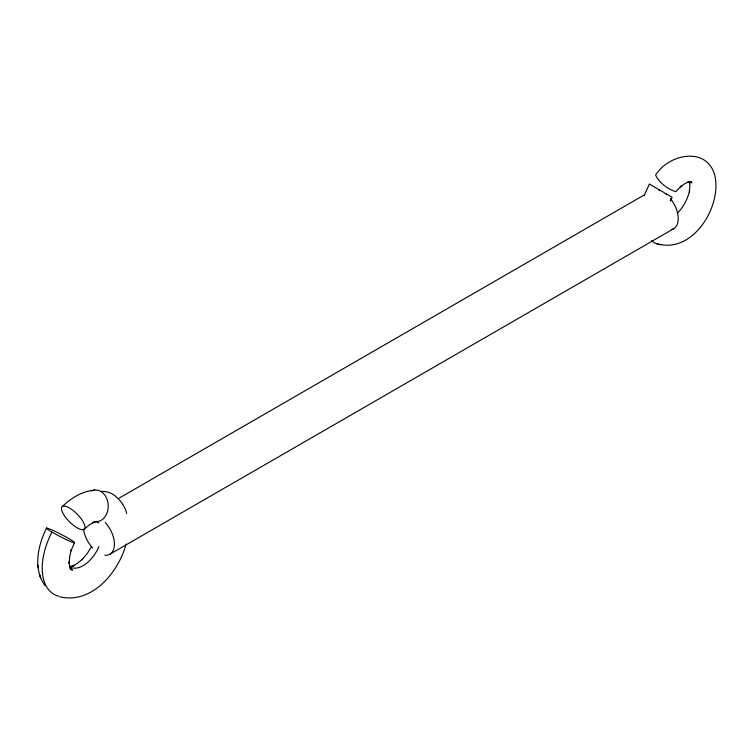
<?xml version="1.0" encoding="UTF-8"?>
<svg xmlns="http://www.w3.org/2000/svg" width="754" height="754" viewBox="0 0 754 754"><rect width="100%" height="100%" fill="white"/><g stroke="black" fill="none" stroke-linecap="round" stroke-linejoin="round"><path stroke-width="1.13" d="M45.117 585.726C32.761 568.657 37.851 545.642 46.559 528.036M689.269 192.11L689.929 186.304L689.458 182.242M126.116 543.973C118.708 572.003 92.045 604.454 59.811 596.819M644.029 195.965L649.43 184.014L659.769 190.102M689.646 190.734C687.563 199.103 683.52 207.124 677.337 213.212M58.765 596.273A58.03 33.261 -59.6 0 1 51.979 532.07A15.825 1.197 27.4 0 1 55.089 531.353A15.825 1.197 27.4 0 1 74.467 542.71L71.027 550.816L71.347 549.685L69.585 556.961L69.302 563.681L68.934 561.966M670.268 201.073L672.125 197.265L665.584 193.486M91.46 546.65L87.351 553.313L81.715 559.92L82.714 558.912L77.115 563.568L71.394 566.593L73.157 566.037M62.657 506.245C71.413 497.791 82.299 491.306 94.608 490.072M83.798 529.496A15.825 5.419 45.2 0 0 72.488 510.034A15.825 5.419 45.2 0 0 63.393 514.087A15.825 5.419 45.2 0 0 83.798 529.496L89.396 524.831L95.108 521.815L92.478 522.645L97.483 521.561M118.482 498.498L644.557 194.768M109.877 554.228L673.671 228.726M70.028 566.631L74.033 565.764M656.508 243.514C691.588 254.682 720.767 208.688 715.292 177.68C709.146 145.946 669.316 153.053 655.584 175.088C659.335 182.817 667.592 189.226 675.81 191.657L681.23 186.021L680.231 187.011L684.971 183.571L689.693 181.554L687.365 182.289L691.409 181.884L688.685 181.761L691.955 182.76L689.316 181.733M70.48 567.47L72.261 570.316L69.858 566.358L70.499 569.383L68.982 562.164M689.005 181.78L689.835 183.627M126.738 513.474C125.23 507.574 121.658 501.693 117.03 497.706A58.03 33.261 -59.6 0 0 100.838 491.419M37.7 565.104L38.247 567.668M39.774 574.934L40.414 577.96M660.909 244.654A48.36 27.719 -59.6 0 1 651.333 240.677M98.925 546.622A26.381 15.118 -59.6 0 1 69.415 566.64M96.239 521.25A26.381 15.118 -59.6 0 1 98.604 523.069M74.467 542.71A15.825 1.197 27.4 0 1 51.979 532.07M91.526 490.995A15.825 12.168 87.6 0 1 108.133 504.303A15.825 12.168 87.6 0 1 94.307 521.419M105.211 522.447A21.979 12.686 60 0 1 114.429 544.397A21.979 12.686 60 0 1 104.834 555.208M92.563 547.932A21.979 12.686 60 0 1 83.543 529.138M658.657 190.027A21.979 12.686 60 0 1 666.706 194.673M670.457 198.632A21.979 12.686 60 0 1 671.597 229.536"/></g></svg>
